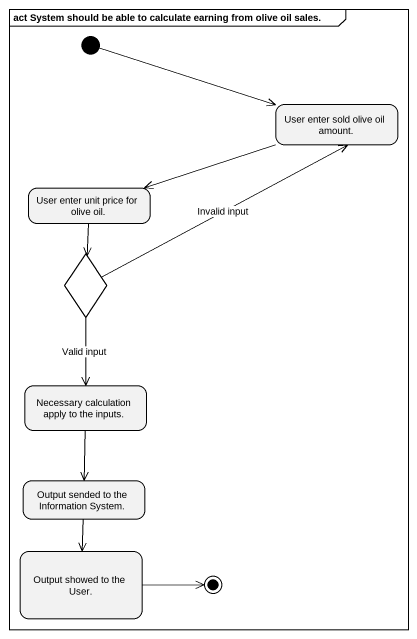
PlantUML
@startuml
mainframe act System should be able to calculate earning from olive oil sales.
hide empty description
state "User enter sold olive oil amount." as User_enter_sold_olive_oil
state "User enter unit price for olive oil." as User_enter_unit_price_for
state choice1 <<choice>>
state "Necessary calculation apply to the inputs." as Necessary_calculation_apply
state "Output sended to the Information System." as Output_sended_to_the
state "Output showed to the User." as Output_showed_to_the_User
[*] -right-> User_enter_sold_olive_oil
User_enter_sold_olive_oil -left-> User_enter_unit_price_for
User_enter_unit_price_for --> choice1
choice1 -up-> User_enter_sold_olive_oil : Invalid input
choice1 --> Necessary_calculation_apply : Valid input
Necessary_calculation_apply --> Output_sended_to_the
Output_sended_to_the --> Output_showed_to_the_User
Output_showed_to_the_User -right-> [*]
@enduml
